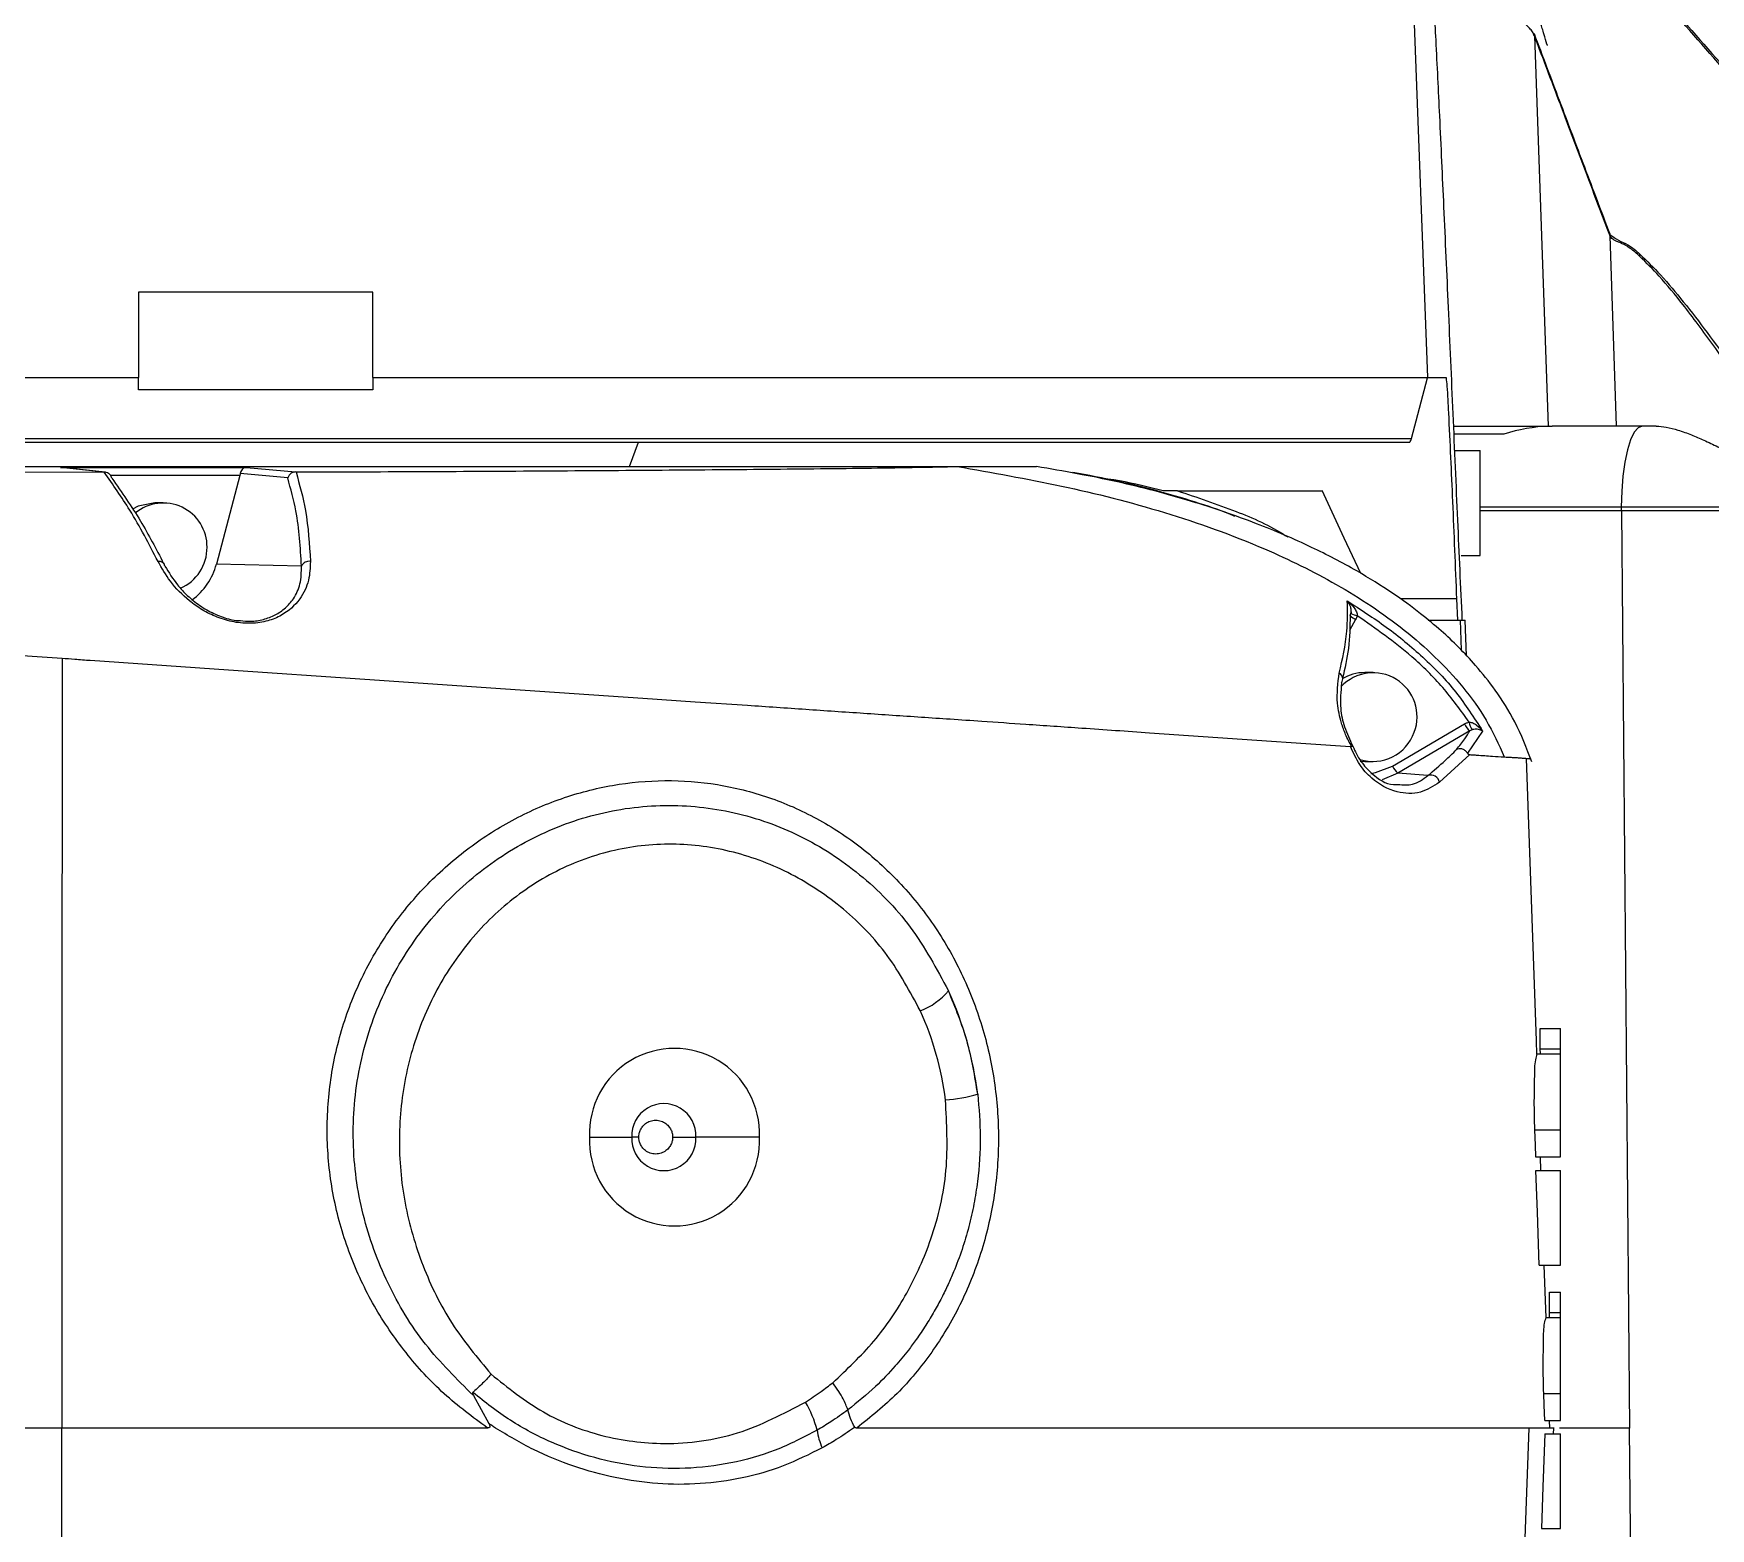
# Model space of a CAD drawing. Header units: millimetres. Extents: x -356 to 237, y 0 to 365.
# Drawn here: x 164.097 to 168.182, y 249.322 to 252.964 of the extents above; entities that cross this region are included whole.
import ezdxf

# ---------------------------------------------------------------- set-up
doc = ezdxf.new("R2010")
doc.units = ezdxf.units.MM

msp = doc.modelspace()

# ---------------------------------------------------------------- linework, layer by layer
at = {"color": 7, "linetype": 'Continuous', "lineweight": 25}
for p, q in [((167.441, 253.4806), (167.493, 252.1257)), ((167.7531, 252.9589), (167.7863, 252.0074)), ((167.9531, 252.0076), (167.9373, 252.4713)), ((164.9241, 252.3337), (164.3531, 252.3337)), ((164.3531, 252.3337), (164.3531, 252.1257)), ((164.9241, 252.1257), (164.9241, 252.3337)), ((161.807, 252.1257), (164.3531, 252.1257)), ((164.3531, 252.0959), (164.3531, 252.1257)), ((164.9241, 252.0959), (164.3531, 252.0959)), ((164.9241, 252.1257), (167.493, 252.1257)), ((164.9241, 252.1257), (164.9241, 252.0959)), ((167.4534, 251.9777), (167.4929, 252.1251)), ((167.4938, 252.1257), (167.4944, 252.1257)), ((167.4944, 252.1257), (167.538, 252.1257)), ((161.8238, 251.9777), (167.4534, 251.9777)), ((167.6788, 251.9879), (167.5591, 251.9879)), ((167.7897, 252.0074), (167.7962, 252.0076)), ((167.9531, 252.0076), (167.7962, 252.0076)), ((168.0501, 252.0076), (167.9531, 252.0076)), ((161.8278, 251.9682), (167.4495, 251.9682)), ((165.5494, 251.9092), (165.5707, 251.9682)), ((167.5604, 251.9485), (167.6209, 251.9485)), ((167.6209, 251.6926), (167.6209, 251.9485)), ((159.9814, 251.9092), (166.3472, 251.9092)), ((164.1632, 251.9071), (164.6162, 251.9071)), ((164.2699, 251.8955), (164.1632, 251.9071)), ((164.2721, 251.8954), (164.1653, 251.907)), ((164.2693, 251.8955), (164.2699, 251.8955)), ((164.7165, 251.8814), (164.6009, 251.8922)), ((164.6162, 251.9071), (164.7358, 251.8959)), ((164.7358, 251.8959), (164.7368, 251.8959)), ((166.3472, 251.9092), (166.5402, 251.9092)), ((164.5998, 251.8874), (164.2852, 251.8874)), ((164.5998, 251.8874), (164.5428, 251.6716)), ((164.4135, 251.8206), (164.393, 251.8206)), ((166.8836, 251.8501), (166.8489, 251.8501)), ((166.8836, 251.8501), (167.2342, 251.8501)), ((167.6209, 251.8107), (167.9648, 251.8107)), ((167.9648, 251.8107), (168.4717, 251.8107)), ((167.9649, 251.8012), (167.6209, 251.8012)), ((167.9649, 251.8012), (167.9851, 249.5666)), ((168.5027, 251.8012), (167.9649, 251.8012)), ((167.5746, 251.6926), (167.6209, 251.6926)), ((164.75, 251.6666), (164.5428, 251.6716)), ((167.5634, 251.5866), (167.4266, 251.5866)), ((167.5634, 251.5866), (167.5654, 251.5352)), ((167.3177, 251.5366), (167.3024, 251.5096)), ((167.3043, 251.5464), (167.3062, 251.5513)), ((167.4944, 251.5352), (167.5654, 251.5352)), ((167.5654, 251.5352), (167.5723, 251.5352)), ((167.5723, 251.5352), (167.5748, 251.462)), ((167.5723, 251.5352), (167.5843, 251.5352)), ((167.5881, 251.4478), (167.5843, 251.5352)), ((163.7515, 251.4702), (164.1669, 251.4423)), ((167.3602, 251.4072), (167.3397, 251.4072)), ((167.4077, 251.1793), (167.583, 251.2821)), ((167.596, 251.265), (167.4208, 251.1623)), ((167.627, 251.2645), (167.5899, 251.2107)), ((167.6019, 251.2677), (167.596, 251.265)), ((167.5959, 251.2073), (167.5216, 251.1398)), ((167.7439, 251.1974), (167.7424, 251.1973)), ((167.329, 251.1912), (167.3397, 251.1907)), ((167.3397, 251.1907), (167.3602, 251.1907)), ((167.4208, 251.1623), (167.3823, 251.1462)), ((167.4939, 251.1562), (167.4208, 251.1623)), ((167.7671, 250.5397), (167.8164, 250.5397)), ((167.8164, 250.4903), (167.8164, 250.5397)), ((167.7592, 250.478), (167.8164, 250.478)), ((167.7678, 250.478), (167.7674, 250.4903)), ((167.7674, 250.4903), (167.8164, 250.4903)), ((167.8164, 250.478), (167.8164, 250.4903)), ((167.8164, 250.2929), (167.8164, 250.478)), ((165.4519, 250.2753), (165.5548, 250.2753)), ((165.5717, 250.2753), (165.5548, 250.2753)), ((165.6541, 250.2753), (165.7106, 250.2753)), ((165.8653, 250.2753), (165.7106, 250.2753)), ((167.7534, 250.2929), (167.8164, 250.2929)), ((167.8164, 250.227), (167.8164, 250.2929)), ((167.7558, 250.227), (167.8164, 250.227)), ((167.7689, 250.1941), (167.7678, 250.227)), ((167.7569, 250.1941), (167.8164, 250.1941)), ((167.8164, 249.9637), (167.8164, 250.1941)), ((167.765, 249.9637), (167.8164, 249.9637)), ((167.7814, 249.8353), (167.777, 249.9637)), ((167.7895, 249.8979), (167.8164, 249.8979)), ((167.8164, 249.8485), (167.8164, 249.8979)), ((167.7817, 249.8362), (167.8164, 249.8362)), ((167.7902, 249.8362), (167.7898, 249.8485)), ((167.7898, 249.8485), (167.8164, 249.8485)), ((167.8164, 249.8362), (167.8164, 249.8485)), ((167.8164, 249.6511), (167.8164, 249.8362)), ((165.1689, 249.6457), (165.2062, 249.5778)), ((167.7759, 249.6511), (167.8164, 249.6511)), ((167.8164, 249.5852), (167.8164, 249.6511)), ((164.1662, 249.5666), (157.1583, 249.5666)), ((165.2031, 249.5666), (164.1662, 249.5666)), ((167.7392, 249.5666), (166.1026, 249.5666)), ((167.7782, 249.5852), (167.8164, 249.5852)), ((167.7908, 249.5666), (167.7901, 249.5852)), ((167.7999, 249.5523), (167.8004, 249.5666)), ((167.9851, 249.5666), (167.8145, 249.5666)), ((167.9958, 248.3843), (167.9851, 249.5666)), ((167.7784, 249.5523), (167.8164, 249.5523)), ((167.8164, 249.3219), (167.8164, 249.5523)), ((167.7703, 249.3219), (167.8164, 249.3219))]:
    msp.add_line(p, q, dxfattribs=at)
at = {"color": 7, "linetype": 'Continuous', "lineweight": 25, "flags": 128}
for points in [[(168.0158, 252.0076), (168.0059, 252.0038), (167.9963, 251.9926), (167.9875, 251.9744), (167.9798, 251.9499), (167.9734, 251.9201), (167.9687, 251.8861), (167.9658, 251.8491), (167.9648, 251.8107)], [(160.7433, 251.9066), (160.9803, 251.9059), (161.2345, 251.905), (161.5058, 251.9042), (161.7943, 251.9032), (162.1, 251.9023), (162.4229, 251.9012), (162.7023, 251.9003), (163.0076, 251.8994), (163.3339, 251.8983), (163.6423, 251.8974), (163.9624, 251.8964), (164.2693, 251.8955)], [(167.3301, 251.6488), (167.2901, 251.7344), (167.2358, 251.8509)], [(164.393, 251.8206), (164.3522, 251.8123), (164.3385, 251.8054)], [(164.1669, 251.4423), (164.1665, 250.3919), (164.1662, 249.5666)], [(164.2357, 251.4371), (164.5727, 251.414), (164.9043, 251.3914)], [(164.9043, 251.3914), (165.2468, 251.3679), (165.5814, 251.345)], [(165.5814, 251.345), (165.7092, 251.3363), (165.8362, 251.3276)], [(166.8155, 251.2607), (167.077, 251.2428), (167.1963, 251.2346), (167.3051, 251.2271)], [(167.7591, 250.4774), (167.7579, 250.5101), (167.734, 251.1977)], [(167.3549, 251.1617), (167.3662, 251.1634), (167.4077, 251.1793)], [(167.7534, 250.2929), (167.7547, 250.256), (167.7558, 250.227)], [(167.765, 249.9637), (167.7605, 250.0928), (167.7569, 250.1941)], [(167.7782, 249.5852), (167.777, 249.6221), (167.7759, 249.6511)], [(164.1669, 247.691), (164.1665, 248.7414), (164.1662, 249.5666)], [(167.7392, 249.5666), (167.7059, 248.6511), (167.6798, 247.9317)], [(167.7784, 249.5523), (167.7739, 249.4233), (167.7703, 249.3219)]]:
    msp.add_lwpolyline(points, dxfattribs=at)
at = {"color": 7, "linetype": 'Continuous', "lineweight": 25}
for centre, radius, start, end in [((167.734, 252.9584), 0.0191, 1.7092, 17.5507), ((167.9177, 252.472), 0.0192, 1.6072, 12.0109), ((167.9194, 252.4709), 0.018, 1.3268, 12.24), ((167.9921, 252.4237), 0.018, 351.9942, 9.5701), ((167.4157, 251.9878), 0.039, 329.9297, 345.068), ((167.8017, 251.6137), 0.3939, 91.7448, 108.1921), ((164.4136, 251.7138), 0.1065, 359.2257, 130.05), ((164.4119, 251.7119), 0.1083, 293.4371, 0.224), ((164.4031, 251.6633), 0.0149, 12.5857, 99.8887), ((164.3906, 251.7114), 0.1574, 306.2317, 345.3229), ((164.7685, 251.658), 0.0204, 80.7902, 154.8472), ((167.3399, 251.583), 0.0514, 225.8731, 244.5182), ((167.3439, 251.6343), 0.0913, 245.6428, 255.8676), ((167.2688, 251.3912), 0.0174, 328.0118, 59.0033), ((167.3605, 251.2999), 0.1069, 339.1814, 136.9247), ((167.3398, 251.3018), 0.1054, 90.0266, 121.5156), ((167.6262, 251.3016), 0.0474, 204.3416, 230.5206), ((167.638, 251.2932), 0.0442, 188.499, 215.2795), ((167.3601, 251.297), 0.1063, 252.333, 340.7061), ((167.451, 251.1989), 0.0475, 204.3739, 230.4884), ((167.5013, 251.1371), 0.0205, 7.6525, 111.1746), ((166.2039, 250.7317), 0.1575, 289.7359, 320.731), ((165.5516, 250.2772), 0.8517, 6.9336, 24.6227), ((165.5885, 250.277), 0.7355, 6.931, 24.6268), ((165.6586, 250.2848), 0.2069, 357.3678, 182.6322), ((165.6327, 250.2789), 0.078, 357.3664, 182.6336), ((166.2811, 250.7951), 0.4309, 274.9927, 285.6049), ((165.6586, 250.2658), 0.2069, 177.3666, 2.6334), ((165.6327, 250.2717), 0.078, 177.3631, 2.6369), ((165.754, 249.4974), 0.26, 14.2204, 30.636), ((166.1453, 249.5784), 0.1403, 186.9921, 205.3573)]:
    msp.add_arc(centre, radius, start, end, dxfattribs=at)
for points, knots in [([(167.5775, 251.5352), (167.5738, 251.6162), (167.5663, 251.7836), (167.5552, 252.0376), (167.544, 252.2922), (167.5332, 252.5341), (167.5232, 252.7512), (167.5142, 252.9364), (167.5064, 253.0874), (167.4997, 253.207), (167.4953, 253.2766), (167.4933, 253.3068)], [0, 0, 0, 0, 0.1371541, 0.2835678, 0.4299257, 0.5682763, 0.6931221, 0.7974191, 0.8819644, 0.9487975, 1, 1, 1, 1]), ([(167.7531, 252.9589), (167.7517, 252.9621), (167.7486, 252.9687), (167.7409, 252.978), (167.7307, 252.9872), (167.7177, 252.9963), (167.7024, 253.0053), (167.6847, 253.0143), (167.6494, 253.0297), (167.5905, 253.0497), (167.5374, 253.0632), (167.5082, 253.0706)], [0, 0, 0, 0, 0.03783, 0.079432, 0.129789, 0.187522, 0.2517, 0.323123, 0.404041, 0.671059, 1, 1, 1, 1]), ([(167.7841, 252.937), (167.7842, 252.9366), (167.7859, 252.9312), (167.7754, 252.9658), (167.772, 252.9773), (167.7622, 253.0097), (167.7538, 253.038), (167.7474, 253.0595), (167.7442, 253.0706)], [0, 0, 0, 0, 0.00854, 0.110749, 0.353317, 0.528682, 0.757703, 1, 1, 1, 1]), ([(168.9229, 251.8644), (168.8813, 251.939), (168.7982, 252.0879), (168.659, 252.3014), (168.5124, 252.5069), (168.3597, 252.7042), (168.2034, 252.892), (168.0957, 253.0118), (168.0429, 253.0706)], [0, 0, 0, 0, 0.1712355, 0.3416786, 0.5103778, 0.6770929, 0.8416644, 1, 1, 1, 1]), ([(168.0471, 253.0706), (168.1002, 253.0118), (168.2083, 252.892), (168.3649, 252.7042), (168.5179, 252.5072), (168.6642, 252.3022), (168.8024, 252.0893), (168.885, 251.9412), (168.9263, 251.867)], [0, 0, 0, 0, 0.159041, 0.323914, 0.490842, 0.659626, 0.829451, 1, 1, 1, 1]), ([(167.7522, 252.9641), (167.7727, 252.91), (167.8136, 252.8017), (167.8748, 252.639), (167.9159, 252.5305), (167.9365, 252.476)], [0, 0, 0, 0, 0.332925, 0.665481, 1, 1, 1, 1]), ([(167.9369, 252.4726), (167.9197, 252.5177), (167.8852, 252.6084), (167.8377, 252.735), (167.7936, 252.852), (167.7666, 252.9233), (167.7531, 252.9589)], [0, 0, 0, 0, 0.278693, 0.55963, 0.780307, 1, 1, 1, 1]), ([(167.9365, 252.476), (167.9365, 252.4758), (167.9367, 252.4753), (167.9369, 252.4749), (167.9369, 252.4747)], [0, 0, 0, 0, 0.585418, 1, 1, 1, 1]), ([(167.9369, 252.4747), (167.9438, 252.4696), (167.9573, 252.4594), (167.9851, 252.4491), (168.0006, 252.4351), (168.0099, 252.4267)], [0, 0, 0, 0, 0.29166, 0.57664, 1, 1, 1, 1]), ([(167.9373, 252.4713), (167.9373, 252.4716), (167.9371, 252.472), (167.9369, 252.4724), (167.9369, 252.4726)], [0, 0, 0, 0, 0.542335, 1, 1, 1, 1]), ([(168.0099, 252.4212), (168.0059, 252.4248), (167.9983, 252.4316), (167.987, 252.4403), (167.9767, 252.4471), (167.9675, 252.4521), (167.9608, 252.4546), (167.9554, 252.4569), (167.9504, 252.4592), (167.9447, 252.4627), (167.9397, 252.4667), (167.9381, 252.4699), (167.9373, 252.4713)], [0, 0, 0, 0, 0.182069, 0.341574, 0.479506, 0.595092, 0.694166, 0.720994, 0.789914, 0.879798, 0.946449, 1, 1, 1, 1]), ([(168.0099, 252.4267), (168.0269, 252.4101), (168.0645, 252.3735), (168.1181, 252.3085), (168.1753, 252.2343), (168.2548, 252.1252), (168.3531, 251.9806), (168.4452, 251.8734), (168.4918, 251.8193)], [0, 0, 0, 0, 0.0919, 0.202674, 0.32518, 0.454142, 0.724342, 1, 1, 1, 1]), ([(168.4843, 251.8109), (168.465, 251.8319), (168.4268, 251.8733), (168.3742, 251.9423), (168.3247, 252.012), (168.2761, 252.0812), (168.232, 252.1443), (168.1908, 252.2024), (168.1526, 252.2547), (168.1089, 252.3117), (168.0631, 252.3685), (168.0259, 252.4054), (168.0099, 252.4212)], [0, 0, 0, 0, 0.110585, 0.218077, 0.336067, 0.441941, 0.545901, 0.63459, 0.717937, 0.796731, 0.913133, 1, 1, 1, 1]), ([(167.4929, 252.1251), (167.4929, 252.1252), (167.493, 252.1254), (167.493, 252.1256), (167.493, 252.1257)], [0, 0, 0, 0, 0.561993, 1, 1, 1, 1]), ([(167.4929, 252.1251), (167.493, 252.1251), (167.493, 252.1253), (167.4932, 252.1254), (167.4934, 252.1255), (167.4934, 252.1255)], [0, 0, 0, 0, 0.261423, 0.828593, 1, 1, 1, 1]), ([(167.538, 252.1257), (167.5387, 252.1189), (167.5416, 252.0904), (167.5442, 252.0256), (167.5491, 251.9317), (167.5538, 251.8202), (167.5587, 251.7053), (167.5618, 251.6263), (167.5634, 251.5866)], [0, 0, 0, 0, 0.037998, 0.159101, 0.360425, 0.560566, 0.779512, 1, 1, 1, 1]), ([(167.5561, 252.0072), (167.5644, 252.0072), (167.6068, 252.0072), (167.6725, 252.0073), (167.7409, 252.0073), (167.7753, 252.0073), (167.7863, 252.0074)], [0, 0, 0, 0, 0.108216, 0.55156, 0.856391, 1, 1, 1, 1]), ([(167.7863, 252.0074), (167.787, 252.0074), (167.7881, 252.0074), (167.7892, 252.0074), (167.7897, 252.0074)], [0, 0, 0, 0, 0.560714, 1, 1, 1, 1]), ([(168.0501, 252.0076), (168.0582, 252.007), (168.076, 252.0058), (168.1046, 251.9979), (168.135, 251.9869), (168.1673, 251.9729), (168.2012, 251.9567), (168.2425, 251.9357), (168.2928, 251.9088), (168.3475, 251.8788), (168.408, 251.8452), (168.4484, 251.8234), (168.4717, 251.8107)], [0, 0, 0, 0, 0.051704, 0.114243, 0.189226, 0.259247, 0.339466, 0.430363, 0.555855, 0.705585, 0.829981, 1, 1, 1, 1]), ([(164.4006, 251.6779), (164.3788, 251.7202), (164.3398, 251.7957), (164.2908, 251.865), (164.2693, 251.8955)], [0, 0, 0, 0, 0.56038, 1, 1, 1, 1]), ([(164.2881, 251.881), (164.2873, 251.8834), (164.2856, 251.888), (164.2805, 251.8926), (164.2751, 251.8951), (164.2715, 251.8954), (164.2699, 251.8955)], [0, 0, 0, 0, 0.305683, 0.573036, 0.804068, 1, 1, 1, 1]), ([(164.6009, 251.8922), (164.6007, 251.8913), (164.6004, 251.8897), (164.6, 251.8881), (164.5998, 251.8874)], [0, 0, 0, 0, 0.5553399, 1, 1, 1, 1]), ([(164.6162, 251.9071), (164.6143, 251.9068), (164.6102, 251.9061), (164.6056, 251.9022), (164.6024, 251.8974), (164.6014, 251.8939), (164.6009, 251.8922)], [0, 0, 0, 0, 0.248172, 0.529409, 0.765455, 1, 1, 1, 1]), ([(164.7358, 251.8959), (164.7337, 251.8957), (164.7294, 251.8953), (164.724, 251.8923), (164.7192, 251.8877), (164.7175, 251.8837), (164.7165, 251.8814)], [0, 0, 0, 0, 0.239295, 0.499078, 0.710158, 1, 1, 1, 1]), ([(164.7368, 251.8959), (164.8364, 251.8963), (165.0332, 251.8969), (165.3246, 251.8985), (165.5629, 251.9001), (165.7488, 251.9016), (165.8831, 251.9027), (166.0126, 251.904), (166.1348, 251.9054), (166.2458, 251.907), (166.3153, 251.9085), (166.3472, 251.9092)], [0, 0, 0, 0, 0.185515, 0.366614, 0.542952, 0.629341, 0.712921, 0.793127, 0.870566, 0.940663, 1, 1, 1, 1]), ([(164.7368, 251.8959), (164.7454, 251.8648), (164.765, 251.7935), (164.7693, 251.7197), (164.7718, 251.6781)], [0, 0, 0, 0, 0.436949, 1, 1, 1, 1]), ([(166.3472, 251.9092), (166.4321, 251.8944), (166.602, 251.8648), (166.8534, 251.8009), (167.0778, 251.7208), (167.2738, 251.6246), (167.4396, 251.5156), (167.5603, 251.4003), (167.6386, 251.2924), (167.666, 251.232), (167.6798, 251.2016)], [0, 0, 0, 0, 0.164852, 0.329721, 0.495318, 0.619525, 0.746499, 0.873298, 0.936488, 1, 1, 1, 1]), ([(167.7468, 251.1897), (167.7341, 251.2227), (167.7105, 251.2843), (167.6613, 251.3615), (167.614, 251.4212), (167.5695, 251.4687), (167.5248, 251.5107), (167.4717, 251.555), (167.4035, 251.6046), (167.3153, 251.6594), (167.2047, 251.7169), (167.0705, 251.7743), (166.9126, 251.8279), (166.7338, 251.8756), (166.6065, 251.8977), (166.5405, 251.9092)], [0, 0, 0, 0, 0.072081, 0.134127, 0.186098, 0.227388, 0.266795, 0.311373, 0.368396, 0.438742, 0.523269, 0.622549, 0.736398, 0.863333, 1, 1, 1, 1]), ([(167.0231, 251.7882), (167.0227, 251.7883), (166.9946, 251.8004), (166.9351, 251.8204), (166.8413, 251.8489), (166.7383, 251.8742), (166.6658, 251.8879), (166.6285, 251.8949)], [0, 0, 0, 0, 0.0031171, 0.223823, 0.4594809, 0.7217212, 1, 1, 1, 1]), ([(166.8489, 251.8501), (166.8136, 251.859), (166.7408, 251.8773), (166.6661, 251.8842), (166.6285, 251.8949), (166.6285, 251.8949), (166.6285, 251.8949)], [0, 0, 0, 0, 0.48428, 0.999746, 0.999958, 1, 1, 1, 1]), ([(164.2881, 251.881), (164.3122, 251.8466), (164.3587, 251.7801), (164.396, 251.7081), (164.414, 251.6733)], [0, 0, 0, 0, 0.5167, 1, 1, 1, 1]), ([(164.75, 251.6666), (164.7474, 251.7118), (164.7433, 251.7846), (164.7239, 251.8548), (164.7165, 251.8814)], [0, 0, 0, 0, 0.620789, 1, 1, 1, 1]), ([(166.8837, 251.8501), (166.9314, 251.834), (167.0213, 251.8038), (167.1113, 251.7648), (167.1501, 251.7387), (167.152, 251.7374)], [0, 0, 0, 0, 0.518979, 0.977081, 1, 1, 1, 1]), ([(167.9644, 251.8107), (167.9645, 251.809), (167.9647, 251.8058), (167.9648, 251.8026), (167.9649, 251.8012)], [0, 0, 0, 0, 0.560089, 1, 1, 1, 1]), ([(164.7718, 251.6781), (164.7712, 251.6626), (164.77, 251.6302), (164.7469, 251.5817), (164.7093, 251.5486), (164.667, 251.5315), (164.6276, 251.5257), (164.5855, 251.529), (164.5449, 251.5409), (164.5085, 251.559), (164.4689, 251.587), (164.4305, 251.6257), (164.41, 251.6615), (164.4006, 251.6779)], [0, 0, 0, 0, 0.088867, 0.185636, 0.300944, 0.369514, 0.446564, 0.528764, 0.611224, 0.689528, 0.762429, 0.890781, 1, 1, 1, 1]), ([(164.4176, 251.6665), (164.427, 251.6509), (164.4396, 251.63), (164.4598, 251.6072), (164.4726, 251.5944), (164.4918, 251.5777), (164.5185, 251.5593), (164.5537, 251.5433), (164.5817, 251.5346), (164.5977, 251.5339), (164.6013, 251.5338)], [0, 0, 0, 0, 0.231668, 0.309141, 0.386208, 0.462678, 0.631992, 0.796403, 0.954256, 1, 1, 1, 1]), ([(164.6013, 251.5338), (164.6095, 251.533), (164.6283, 251.5311), (164.6574, 251.5358), (164.6864, 251.5465), (164.7074, 251.5608), (164.7215, 251.5749), (164.7355, 251.5933), (164.7496, 251.6239), (164.7499, 251.652), (164.75, 251.6666)], [0, 0, 0, 0, 0.1072733, 0.2456501, 0.3789914, 0.5087519, 0.5731377, 0.6375143, 0.8105388, 1, 1, 1, 1]), ([(167.2777, 251.4061), (167.2856, 251.4398), (167.299, 251.4977), (167.2978, 251.557), (167.2973, 251.5817)], [0, 0, 0, 0, 0.582759, 1, 1, 1, 1]), ([(167.2973, 251.5817), (167.3294, 251.5611), (167.394, 251.5196), (167.483, 251.4456), (167.5644, 251.3622), (167.6062, 251.2969), (167.627, 251.2645)], [0, 0, 0, 0, 0.247527, 0.497766, 0.750507, 1, 1, 1, 1]), ([(167.2973, 251.5817), (167.3034, 251.5766), (167.3123, 251.569), (167.3191, 251.5573), (167.3214, 251.5506), (167.3215, 251.5473), (167.3216, 251.5457)], [0, 0, 0, 0, 0.529505, 0.779436, 0.894933, 1, 1, 1, 1]), ([(167.307, 251.5599), (167.3065, 251.5627), (167.3054, 251.5708), (167.3005, 251.5774), (167.2973, 251.5817)], [0, 0, 0, 0, 0.350904, 1, 1, 1, 1]), ([(167.3043, 251.5464), (167.3039, 251.5195), (167.3032, 251.4678), (167.2914, 251.4174), (167.2857, 251.3932)], [0, 0, 0, 0, 0.519833, 1, 1, 1, 1]), ([(167.3062, 251.5513), (167.3065, 251.5527), (167.3071, 251.5556), (167.307, 251.5584), (167.307, 251.5599)], [0, 0, 0, 0, 0.497833, 1, 1, 1, 1]), ([(167.3069, 251.5554), (167.3069, 251.5553), (167.3069, 251.5545), (167.3067, 251.5531), (167.3064, 251.5517), (167.3063, 251.5511)], [0, 0, 0, 0, 0.065563, 0.551898, 1, 1, 1, 1]), ([(167.3216, 251.5457), (167.321, 251.544), (167.32, 251.5408), (167.3184, 251.5379), (167.3177, 251.5366)], [0, 0, 0, 0, 0.56011, 1, 1, 1, 1]), ([(167.5943, 251.2867), (167.5735, 251.3154), (167.5321, 251.3729), (167.4414, 251.4616), (167.367, 251.5139), (167.3216, 251.5457)], [0, 0, 0, 0, 0.280414, 0.561195, 1, 1, 1, 1]), ([(164.1669, 251.4423), (164.1772, 251.4415), (164.2001, 251.4396), (164.2231, 251.438), (164.2357, 251.4371)], [0, 0, 0, 0, 0.449581, 1, 1, 1, 1]), ([(167.3078, 251.2269), (167.3027, 251.2367), (167.293, 251.2551), (167.2808, 251.2903), (167.2694, 251.3404), (167.2746, 251.3815), (167.2777, 251.4061)], [0, 0, 0, 0, 0.177349, 0.3359099, 0.6027982, 1, 1, 1, 1]), ([(167.2835, 251.382), (167.2815, 251.3611), (167.278, 251.3251), (167.2896, 251.2727), (167.3034, 251.2436), (167.3107, 251.2282)], [0, 0, 0, 0, 0.392918, 0.678597, 1, 1, 1, 1]), ([(165.8362, 251.3276), (165.8599, 251.326), (165.9072, 251.3228), (165.9781, 251.3179), (166.0487, 251.3131), (166.1193, 251.3084), (166.1896, 251.3036), (166.2599, 251.2988), (166.3323, 251.294), (166.417, 251.2882), (166.5239, 251.2809), (166.6601, 251.2715), (166.7606, 251.2645), (166.8155, 251.2607)], [0, 0, 0, 0, 0.072547, 0.144891, 0.217063, 0.289052, 0.360896, 0.432605, 0.504189, 0.582878, 0.692089, 0.831612, 1, 1, 1, 1]), ([(167.583, 251.2821), (167.585, 251.2831), (167.5886, 251.2851), (167.5925, 251.2862), (167.5943, 251.2867)], [0, 0, 0, 0, 0.55988, 1, 1, 1, 1]), ([(167.5943, 251.2867), (167.5974, 251.2861), (167.6039, 251.2849), (167.6158, 251.2778), (167.6225, 251.2698), (167.627, 251.2645)], [0, 0, 0, 0, 0.234515, 0.487033, 1, 1, 1, 1]), ([(167.5634, 251.2195), (167.5703, 251.2282), (167.5819, 251.2428), (167.5919, 251.2586), (167.596, 251.265)], [0, 0, 0, 0, 0.592743, 1, 1, 1, 1]), ([(167.627, 251.2645), (167.6236, 251.2662), (167.617, 251.2696), (167.608, 251.2692), (167.6032, 251.268), (167.6019, 251.2677)], [0, 0, 0, 0, 0.431458, 0.846111, 1, 1, 1, 1]), ([(167.3051, 251.2271), (167.3056, 251.2271), (167.3065, 251.227), (167.3074, 251.227), (167.3078, 251.2269)], [0, 0, 0, 0, 0.499941, 1, 1, 1, 1]), ([(167.5216, 251.1398), (167.5067, 251.1303), (167.4758, 251.1104), (167.4126, 251.1128), (167.3616, 251.1419), (167.3249, 251.1834), (167.3121, 251.212), (167.3053, 251.2272)], [0, 0, 0, 0, 0.190522, 0.397555, 0.656737, 0.8177, 1, 1, 1, 1]), ([(167.3078, 251.2269), (167.3086, 251.2275), (167.3095, 251.2281), (167.3105, 251.2282), (167.3107, 251.2282)], [0, 0, 0, 0, 0.854207, 1, 1, 1, 1]), ([(167.3107, 251.2282), (167.3167, 251.2153), (167.3284, 251.1902), (167.3606, 251.1562), (167.3939, 251.1329), (167.4174, 251.1343), (167.4212, 251.1345)], [0, 0, 0, 0, 0.276988, 0.539089, 0.926569, 1, 1, 1, 1]), ([(167.4939, 251.1562), (167.5079, 251.1683), (167.5317, 251.1888), (167.5542, 251.2106), (167.5634, 251.2195)], [0, 0, 0, 0, 0.5918841, 1, 1, 1, 1]), ([(167.5899, 251.2107), (167.5885, 251.2128), (167.5864, 251.2159), (167.5821, 251.2189), (167.5783, 251.2207), (167.5742, 251.2216), (167.5691, 251.2217), (167.5656, 251.2203), (167.5634, 251.2195)], [0, 0, 0, 0, 0.233654, 0.36585, 0.504749, 0.642985, 0.771596, 1, 1, 1, 1]), ([(167.5899, 251.2107), (167.59, 251.2106), (167.5902, 251.2102), (167.5907, 251.2095), (167.5916, 251.2085), (167.5933, 251.2073), (167.5949, 251.2073), (167.5958, 251.2073)], [0, 0, 0, 0, 0.0889914, 0.1751801, 0.3409345, 0.6644923, 1, 1, 1, 1]), ([(167.5958, 251.2073), (167.5988, 251.2071), (167.6046, 251.2067), (167.6105, 251.2063), (167.6133, 251.2061)], [0, 0, 0, 0, 0.512831, 1, 1, 1, 1]), ([(167.6133, 251.2061), (167.6258, 251.2053), (167.6479, 251.2038), (167.6701, 251.2023), (167.6798, 251.2016)], [0, 0, 0, 0, 0.562164, 1, 1, 1, 1]), ([(167.6798, 251.2016), (167.6826, 251.2015), (167.689, 251.2011), (167.6983, 251.2006), (167.7069, 251.2001), (167.7134, 251.1998), (167.7185, 251.1994), (167.7235, 251.199), (167.7288, 251.1986), (167.7335, 251.1981), (167.7372, 251.1977), (167.7408, 251.1975), (167.7419, 251.1973), (167.7444, 251.1975), (167.7441, 251.1974), (167.7441, 251.1974)], [0, 0, 0, 0, 0.132063, 0.294556, 0.437213, 0.528303, 0.597585, 0.677433, 0.761743, 0.843675, 0.894239, 0.945705, 0.986021, 0.9997, 1, 1, 1, 1]), ([(167.4212, 251.1345), (167.4332, 251.1336), (167.46, 251.1314), (167.4819, 251.1474), (167.4939, 251.1562)], [0, 0, 0, 0, 0.4502339, 1, 1, 1, 1]), ([(165.2031, 249.5666), (165.167, 249.5934), (165.0943, 249.6474), (165.002, 249.7485), (164.9243, 249.8625), (164.8652, 249.988), (164.8263, 250.1219), (164.8095, 250.2602), (164.8155, 250.3995), (164.8439, 250.5353), (164.8938, 250.6644), (164.9629, 250.7828), (165.0492, 250.8882), (165.1494, 250.9777), (165.2612, 251.0499), (165.3813, 251.103), (165.5069, 251.1357), (165.6353, 251.1475), (165.7636, 251.1378), (165.8887, 251.1064), (166.0073, 251.0543), (166.1165, 250.9825), (166.2141, 250.8926), (166.2973, 250.7869), (166.3643, 250.6678), (166.4129, 250.5388), (166.4421, 250.4029), (166.451, 250.2641), (166.4395, 250.1257), (166.4078, 249.9918), (166.357, 249.8654), (166.2882, 249.7505), (166.2042, 249.6482), (166.1363, 249.5937), (166.1026, 249.5666)], [0, 0, 0, 0, 0.031256, 0.063025, 0.094875, 0.127103, 0.159254, 0.191633, 0.223774, 0.256044, 0.287904, 0.319804, 0.351167, 0.382432, 0.41312, 0.443583, 0.473539, 0.503194, 0.53301, 0.562827, 0.592591, 0.62291, 0.653478, 0.684733, 0.716254, 0.748332, 0.780456, 0.812821, 0.844922, 0.876897, 0.90837, 0.939432, 0.96997, 1, 1, 1, 1]), ([(165.1689, 249.6457), (165.1283, 249.6859), (165.046, 249.7671), (164.9554, 249.9182), (164.894, 250.0856), (164.8697, 250.2649), (164.8853, 250.4462), (164.9409, 250.6193), (165.0325, 250.7748), (165.1547, 250.9053), (165.3007, 251.0045), (165.4633, 251.0672), (165.6344, 251.0903), (165.8053, 251.0723), (165.9681, 251.0145), (166.1144, 250.919), (166.2402, 250.791), (166.2971, 250.6854), (166.3258, 250.6321)], [0, 0, 0, 0, 0.060792, 0.122933, 0.18618, 0.250002, 0.314454, 0.378748, 0.442395, 0.505583, 0.567954, 0.629216, 0.689958, 0.750415, 0.810903, 0.872563, 0.935569, 1, 1, 1, 1]), ([(166.2571, 250.5835), (166.2323, 250.6298), (166.1829, 250.7216), (166.0738, 250.8342), (165.9463, 250.9204), (165.8036, 250.9751), (165.6531, 250.9952), (165.502, 250.978), (165.359, 250.9237), (165.2321, 250.8357), (165.1273, 250.7198), (165.049, 250.5829), (165.0003, 250.4315), (164.9832, 250.2727), (164.9976, 250.1135), (165.0419, 249.961), (165.1114, 249.8183), (165.1786, 249.7378), (165.2121, 249.6977)], [0, 0, 0, 0, 0.0632498, 0.1257107, 0.1873993, 0.2481911, 0.3088708, 0.369472, 0.4302756, 0.4920365, 0.5545903, 0.6176592, 0.6814955, 0.7456657, 0.8096203, 0.8735928, 0.9369516, 1, 1, 1, 1]), ([(166.3971, 250.38), (166.3901, 250.4233), (166.3762, 250.5101), (166.3426, 250.5913), (166.3258, 250.6321)], [0, 0, 0, 0, 0.498424, 1, 1, 1, 1]), ([(167.7674, 250.4903), (167.7673, 250.5011), (167.7672, 250.5176), (167.7671, 250.534), (167.7671, 250.5397)], [0, 0, 0, 0, 0.65539, 1, 1, 1, 1]), ([(167.7592, 250.478), (167.7579, 250.4733), (167.753, 250.4557), (167.7533, 250.4171), (167.7514, 250.3603), (167.7527, 250.3166), (167.7534, 250.2929)], [0, 0, 0, 0, 0.078208, 0.294421, 0.617446, 1, 1, 1, 1]), ([(166.0441, 249.6771), (166.0787, 249.7096), (166.148, 249.7746), (166.2283, 249.8943), (166.2906, 250.0339), (166.3281, 250.194), (166.3218, 250.3084), (166.3186, 250.3658)], [0, 0, 0, 0, 0.184241, 0.368783, 0.555891, 0.777495, 1, 1, 1, 1]), ([(166.3971, 250.38), (166.4001, 250.3453), (166.4062, 250.2745), (166.3999, 250.1849), (166.3885, 250.1122), (166.376, 250.0568), (166.3595, 250.0014), (166.342, 249.9545), (166.3249, 249.9155), (166.3093, 249.8835), (166.2913, 249.8504), (166.2706, 249.8162), (166.2494, 249.7848), (166.2247, 249.7515), (166.1925, 249.7127), (166.1447, 249.6623), (166.104, 249.6293), (166.0811, 249.6108)], [0, 0, 0, 0, 0.120182, 0.244714, 0.308556, 0.373807, 0.440515, 0.50775, 0.546257, 0.587142, 0.630473, 0.67636, 0.724879, 0.761226, 0.819261, 0.898718, 1, 1, 1, 1]), ([(165.5717, 250.2753), (165.5718, 250.2778), (165.5721, 250.2832), (165.5747, 250.2917), (165.5798, 250.3007), (165.5881, 250.3089), (165.5995, 250.315), (165.6129, 250.3172), (165.6263, 250.315), (165.6377, 250.3089), (165.646, 250.3007), (165.6511, 250.2917), (165.6537, 250.2832), (165.654, 250.2778), (165.6541, 250.2753)], [0, 0, 0, 0, 0.057772, 0.125736, 0.204907, 0.295258, 0.394913, 0.499974, 0.605108, 0.704762, 0.795114, 0.874285, 0.942228, 1, 1, 1, 1]), ([(165.6541, 250.2753), (165.654, 250.2728), (165.6537, 250.2674), (165.6511, 250.2589), (165.646, 250.25), (165.6377, 250.2417), (165.6263, 250.2357), (165.6129, 250.2334), (165.5995, 250.2357), (165.5881, 250.2417), (165.5798, 250.25), (165.5747, 250.2589), (165.5721, 250.2674), (165.5718, 250.2728), (165.5717, 250.2753)], [0, 0, 0, 0, 0.05777, 0.125745, 0.204913, 0.295235, 0.394903, 0.500026, 0.605077, 0.704744, 0.795066, 0.874234, 0.94223, 1, 1, 1, 1]), ([(167.7898, 249.8485), (167.7897, 249.8593), (167.7896, 249.8758), (167.7896, 249.8922), (167.7895, 249.8979)], [0, 0, 0, 0, 0.656245, 1, 1, 1, 1]), ([(167.7759, 249.6511), (167.7752, 249.6747), (167.7739, 249.7184), (167.7757, 249.7752), (167.7754, 249.8139), (167.7803, 249.8315), (167.7817, 249.8362)], [0, 0, 0, 0, 0.381737, 0.705103, 0.921495, 1, 1, 1, 1]), ([(165.2121, 249.6977), (165.2043, 249.6892), (165.1901, 249.6736), (165.1744, 249.6595), (165.1673, 249.6532)], [0, 0, 0, 0, 0.548463, 1, 1, 1, 1]), ([(165.2121, 249.6977), (165.253, 249.6648), (165.3341, 249.5996), (165.4805, 249.5426), (165.6426, 249.5217), (165.8165, 249.545), (165.9239, 249.6016), (165.9777, 249.63)], [0, 0, 0, 0, 0.189894, 0.37612, 0.561753, 0.780134, 1, 1, 1, 1]), ([(165.1673, 249.6532), (165.1672, 249.6531), (165.1669, 249.6528), (165.1667, 249.6519), (165.167, 249.6493), (165.1681, 249.6473), (165.1689, 249.6457)], [0, 0, 0, 0, 0.069837, 0.145342, 0.342934, 1, 1, 1, 1]), ([(166.0061, 249.5613), (165.9724, 249.5439), (165.9054, 249.5092), (165.7963, 249.4789), (165.6852, 249.4655), (165.5733, 249.4702), (165.4636, 249.4918), (165.3577, 249.53), (165.257, 249.5826), (165.1972, 249.6296), (165.1673, 249.6532)], [0, 0, 0, 0, 0.12636, 0.251004, 0.375373, 0.498478, 0.622822, 0.74692, 0.873151, 1, 1, 1, 1]), ([(165.9777, 249.63), (165.9905, 249.6382), (166.0132, 249.6531), (166.0346, 249.6697), (166.0441, 249.6771)], [0, 0, 0, 0, 0.559201, 1, 1, 1, 1]), ([(166.0811, 249.6108), (166.0775, 249.6198), (166.0712, 249.6355), (166.058, 249.6572), (166.049, 249.6701), (166.0441, 249.6771)], [0, 0, 0, 0, 0.381561, 0.663955, 1, 1, 1, 1]), ([(166.0811, 249.6108), (166.0675, 249.601), (166.0432, 249.5834), (166.0174, 249.5681), (166.0061, 249.5613)], [0, 0, 0, 0, 0.560868, 1, 1, 1, 1]), ([(166.0977, 249.5686), (166.0939, 249.5755), (166.0865, 249.5888), (166.0829, 249.6036), (166.0811, 249.6108)], [0, 0, 0, 0, 0.515148, 1, 1, 1, 1]), ([(165.2062, 249.5778), (165.2068, 249.5767), (165.2078, 249.5749), (165.2088, 249.5721), (165.209, 249.5699), (165.2084, 249.5684), (165.2073, 249.5674), (165.2054, 249.5667), (165.2039, 249.5667), (165.2031, 249.5666)], [0, 0, 0, 0, 0.231302, 0.410102, 0.560528, 0.638077, 0.716705, 0.839893, 1, 1, 1, 1]), ([(165.2228, 249.5666), (165.2197, 249.5687), (165.2141, 249.5724), (165.2086, 249.5761), (165.2062, 249.5778)], [0, 0, 0, 0, 0.559823, 1, 1, 1, 1]), ([(166.0185, 249.5183), (165.9872, 249.5027), (165.9247, 249.4715), (165.8241, 249.443), (165.7213, 249.4286), (165.6173, 249.4291), (165.5139, 249.4436), (165.4124, 249.4717), (165.314, 249.5116), (165.2533, 249.5483), (165.2228, 249.5666)], [0, 0, 0, 0, 0.125321, 0.249681, 0.372645, 0.49651, 0.620927, 0.74593, 0.872881, 1, 1, 1, 1]), ([(166.095, 249.5666), (166.081, 249.557), (166.0562, 249.5398), (166.03, 249.5249), (166.0185, 249.5183)], [0, 0, 0, 0, 0.562317, 1, 1, 1, 1]), ([(166.0977, 249.5686), (166.0972, 249.5682), (166.0963, 249.5676), (166.0954, 249.5669), (166.095, 249.5666)], [0, 0, 0, 0, 0.561258, 1, 1, 1, 1]), ([(166.1026, 249.5666), (166.102, 249.5667), (166.1008, 249.5667), (166.0993, 249.5671), (166.0983, 249.5678), (166.0979, 249.5683), (166.0977, 249.5686)], [0, 0, 0, 0, 0.350047, 0.634913, 0.824297, 1, 1, 1, 1]), ([(167.7999, 249.5666), (167.8002, 249.5666), (167.8031, 249.5666), (167.7844, 249.5666), (167.7728, 249.5666), (167.7524, 249.5666), (167.7392, 249.5666)], [0, 0, 0, 0, 0.0141247, 0.1257701, 0.4311044, 1, 1, 1, 1]), ([(167.8163, 245.7154), (167.8269, 245.731), (167.8508, 245.7659), (167.8941, 245.8205), (167.946, 245.8836), (168.0293, 245.9822), (168.1462, 246.1198), (168.2954, 246.3017), (168.4502, 246.5022), (168.6042, 246.7181), (168.7526, 246.9466), (168.9084, 247.2126), (169.0633, 247.5173), (169.2063, 247.8623), (169.3229, 248.2175), (169.4118, 248.5819), (169.4747, 248.9535), (169.4926, 249.2042), (169.5015, 249.3295)], [0, 0, 0, 0, 0.013893, 0.031122, 0.051327, 0.074105, 0.126205, 0.184391, 0.24733, 0.312791, 0.379719, 0.447962, 0.539841, 0.631313, 0.722809, 0.814933, 0.907459, 1, 1, 1, 1])]:
    msp.add_open_spline(points, degree=3, knots=knots, dxfattribs=at)

doc.saveas('drawing.dxf')
